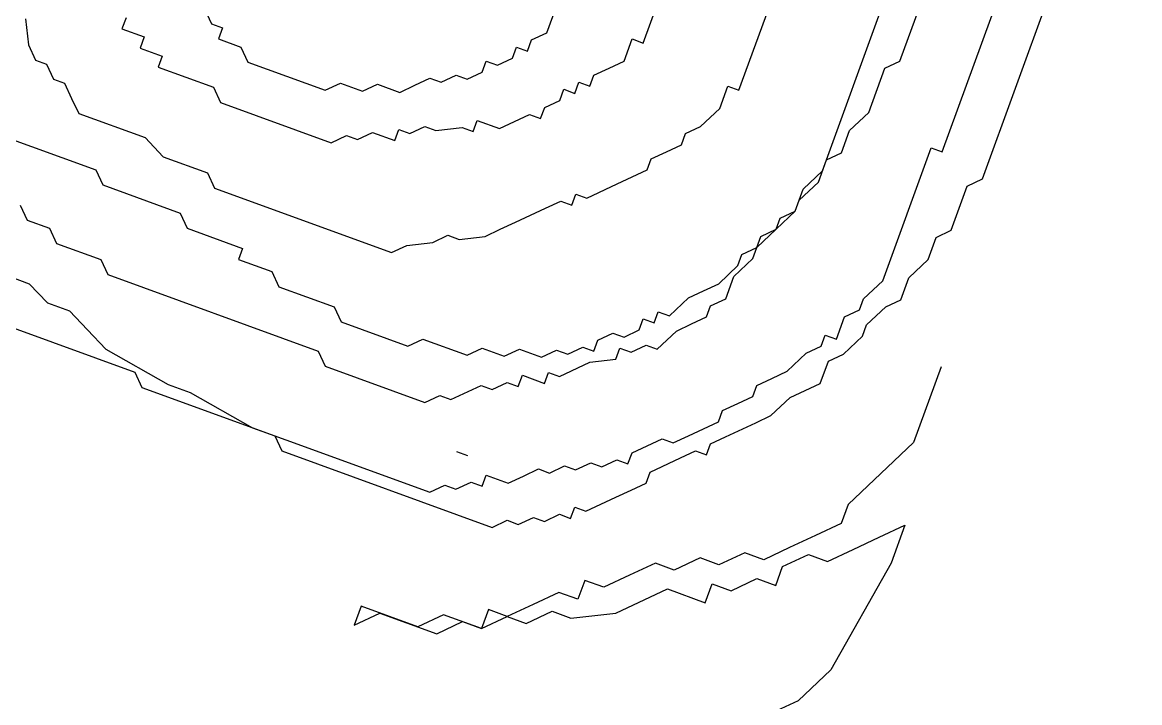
# Model space of a CAD drawing. Header units: inches. Extents: x -50945 to 250244, y -404780 to 18493.
# Drawn here: x 110218.4 to 110302.4, y -321419.3 to -321368.1 of the extents above; entities that cross this region are included whole.
import ezdxf

# ---------------------------------------------------------------- set-up
doc = ezdxf.new("R2010")
doc.units = ezdxf.units.IN
doc.header["$MEASUREMENT"] = 0
doc.linetypes.add('iGo户型优化31', pattern=[0.35, 0.25, -0.1])
doc.layers.add('iGo户型优化', color=7, linetype='Continuous')

# ---------------------------------------------------------------- blocks, each defined once
blk = doc.blocks.new('抖音iGo户型优化-0853')
at = {"layer": 'iGo户型优化', "color": 251, "ltscale": 100}
for p, q in [((-952.68, -204440.3), (-935.57, -204393.3)), ((-904.72, -204459.53), (-882.48, -204398.43)), ((-910.41, -204455.68), (-891.02, -204402.41)), ((-939.16, -204446.99), (-932.89, -204429.76)), ((-916.38, -204442.86), (-911.82, -204430.33)), ((-966.34, -204438.87), (-964.63, -204434.17)), ((-1014.74, -204435.45), (-1013.75, -204437.59)), ((-927.35, -204458.39), (-918.8, -204434.89)), ((-1040.08, -204436.88), (-1039.65, -204440.58)), ((-1025.84, -204436.73), (-1026.42, -204438.3)), ((-1013.75, -204437.59), (-1012.18, -204438.16)), ((-1026.42, -204438.3), (-1023.28, -204439.44)), ((-1012.18, -204438.16), (-1012.75, -204439.73)), ((-968.48, -204439.87), (-966.34, -204438.87)), ((-1039.65, -204440.58), (-1038.66, -204442.72)), ((-1023.28, -204439.44), (-1023.85, -204441.01)), ((-1012.75, -204439.73), (-1009.62, -204440.87)), ((-969.05, -204441.44), (-968.48, -204439.87)), ((-955.38, -204442.86), (-954.24, -204439.73)), ((-954.24, -204439.73), (-952.68, -204440.3)), ((-1023.85, -204441.01), (-1020.72, -204442.15)), ((-1020.72, -204442.15), (-1021.29, -204443.71)), ((-1009.62, -204440.87), (-1008.62, -204443)), ((-971.18, -204442.43), (-970.61, -204440.87)), ((-970.61, -204440.87), (-969.05, -204441.44)), ((-1038.66, -204442.72), (-1037.09, -204443.29)), ((-1037.09, -204443.29), (-1036.1, -204445.42)), ((-1021.29, -204443.71), (-1013.47, -204446.56)), ((-1008.62, -204443), (-997.66, -204446.99)), ((-975.46, -204444.43), (-974.89, -204442.86)), ((-974.89, -204442.86), (-973.32, -204443.43)), ((-973.32, -204443.43), (-971.18, -204442.43)), ((-959.66, -204444.86), (-957.52, -204443.86)), ((-957.52, -204443.86), (-955.38, -204442.86)), ((-920.8, -204450.13), (-918.52, -204443.86)), ((-918.52, -204443.86), (-916.38, -204442.86)), ((-1036.1, -204445.42), (-1034.53, -204445.99)), ((-985, -204446.28), (-982.86, -204445.28)), ((-982.86, -204445.28), (-981.29, -204445.85)), ((-981.29, -204445.85), (-979.16, -204444.86)), ((-979.16, -204444.86), (-977.59, -204445.43)), ((-977.59, -204445.43), (-975.46, -204444.43)), ((-960.23, -204446.42), (-959.66, -204444.86)), ((-1034.53, -204445.99), (-1033.54, -204448.13)), ((-1013.47, -204446.56), (-1012.47, -204448.7)), ((-997.66, -204446.99), (-995.53, -204445.99)), ((-995.53, -204445.99), (-992.4, -204447.13)), ((-992.4, -204447.13), (-990.26, -204446.14)), ((-990.26, -204446.14), (-987.13, -204447.28)), ((-987.13, -204447.28), (-985, -204446.28)), ((-964.5, -204448.42), (-963.93, -204446.85)), ((-963.93, -204446.85), (-962.36, -204447.42)), ((-962.36, -204447.42), (-961.79, -204445.85)), ((-961.79, -204445.85), (-960.23, -204446.42)), ((-941.86, -204449.56), (-940.72, -204446.42)), ((-940.72, -204446.42), (-939.16, -204446.99)), ((-1033.54, -204448.13), (-1032.54, -204450.27)), ((-966.63, -204449.41), (-964.5, -204448.42)), ((-1052.04, -204450.27), (-1030.13, -204458.24)), ((-1032.54, -204450.27), (-1023.15, -204453.68)), ((-1012.47, -204448.7), (-996.81, -204454.4)), ((-967.2, -204450.98), (-966.63, -204449.41)), ((-944.57, -204452.12), (-941.86, -204449.56)), ((-923.5, -204452.69), (-920.8, -204450.13)), ((-976.74, -204452.83), (-976.17, -204451.27)), ((-976.17, -204451.27), (-973.04, -204452.41)), ((-973.04, -204452.41), (-970.91, -204451.41)), ((-970.91, -204451.41), (-968.77, -204450.41)), ((-968.77, -204450.41), (-967.2, -204450.98)), ((-996.81, -204454.4), (-994.68, -204453.4)), ((-994.68, -204453.4), (-993.11, -204453.97)), ((-993.11, -204453.97), (-990.98, -204452.97)), ((-990.98, -204452.97), (-987.85, -204454.11)), ((-987.85, -204454.11), (-987.28, -204452.55)), ((-987.28, -204452.55), (-985.71, -204453.12)), ((-985.71, -204453.12), (-983.57, -204452.12)), ((-983.57, -204452.12), (-982.01, -204452.69)), ((-982.01, -204452.69), (-978.31, -204452.26)), ((-978.31, -204452.26), (-976.74, -204452.83)), ((-947.28, -204454.69), (-946.71, -204453.12)), ((-946.71, -204453.12), (-944.57, -204452.12)), ((-924.64, -204455.83), (-923.5, -204452.69)), ((-1023.15, -204453.68), (-1020.59, -204456.39)), ((-949.41, -204455.68), (-947.28, -204454.69)), ((-1020.59, -204456.39), (-1014.33, -204458.67)), ((-951.55, -204456.68), (-949.41, -204455.68)), ((-926.78, -204456.82), (-924.64, -204455.83)), ((-918.82, -204473.92), (-911.97, -204455.11)), ((-911.97, -204455.11), (-910.41, -204455.68)), ((-952.12, -204458.25), (-951.55, -204456.68)), ((-927.92, -204459.96), (-926.78, -204456.82)), ((-1030.13, -204458.24), (-1029.13, -204460.38)), ((-1014.33, -204458.67), (-1013.33, -204460.81)), ((-956.39, -204460.24), (-954.25, -204459.24)), ((-954.25, -204459.24), (-952.12, -204458.25)), ((-930.06, -204460.95), (-927.35, -204458.39)), ((-906.85, -204460.53), (-904.72, -204459.53)), ((-1029.13, -204460.38), (-1018.17, -204464.37)), ((-1013.33, -204460.81), (-988.28, -204469.92)), ((-960.66, -204462.23), (-956.39, -204460.24)), ((-931.2, -204464.09), (-930.06, -204460.95)), ((-930.63, -204462.52), (-927.92, -204459.96)), ((-909.13, -204466.79), (-906.85, -204460.53)), ((-966.5, -204463.66), (-964.36, -204462.66)), ((-964.36, -204462.66), (-962.8, -204463.23)), ((-962.8, -204463.23), (-962.23, -204461.66)), ((-962.23, -204461.66), (-960.66, -204462.23)), ((-931.2, -204464.09), (-930.63, -204462.52)), ((-1040.81, -204463.23), (-1039.81, -204465.36)), ((-1018.17, -204464.37), (-1017.18, -204466.5)), ((-970.77, -204465.65), (-966.5, -204463.66)), ((-933.9, -204466.65), (-931.2, -204464.09)), ((-933.33, -204465.08), (-931.2, -204464.09)), ((-1039.81, -204465.36), (-1036.68, -204466.5)), ((-972.91, -204466.65), (-970.77, -204465.65)), ((-933.9, -204466.65), (-933.33, -204465.08)), ((-1036.68, -204466.5), (-1035.68, -204468.64)), ((-1017.18, -204466.5), (-1009.35, -204469.35)), ((-982.44, -204468.5), (-980.31, -204467.5)), ((-980.31, -204467.5), (-978.74, -204468.07)), ((-978.74, -204468.07), (-975.04, -204467.65)), ((-975.04, -204467.65), (-972.91, -204466.65)), ((-937.18, -204470.78), (-936.04, -204467.65)), ((-936.61, -204469.21), (-933.9, -204466.65)), ((-936.04, -204467.65), (-933.9, -204466.65)), ((-911.27, -204467.79), (-909.13, -204466.79)), ((-1035.68, -204468.64), (-1029.42, -204470.92)), ((-988.28, -204469.92), (-986.15, -204468.93)), ((-986.15, -204468.93), (-982.44, -204468.5)), ((-938.74, -204470.21), (-936.61, -204469.21)), ((-912.41, -204470.92), (-911.27, -204467.79)), ((-1009.35, -204469.35), (-1009.92, -204470.92)), ((-939.88, -204473.34), (-937.18, -204470.78)), ((-939.31, -204471.78), (-938.74, -204470.21)), ((-1029.42, -204470.92), (-1028.43, -204473.06)), ((-1009.92, -204470.92), (-1005.22, -204472.63)), ((-942.02, -204474.34), (-939.31, -204471.78)), ((-915.12, -204473.49), (-912.41, -204470.92)), ((-1042.66, -204473.2), (-1039.53, -204474.34)), ((-1028.43, -204473.06), (-998.68, -204483.88)), ((-1005.22, -204472.63), (-1004.23, -204474.77)), ((-941.03, -204476.48), (-939.88, -204473.34)), ((-921.52, -204476.48), (-918.82, -204473.92)), ((-916.26, -204476.62), (-915.12, -204473.49)), ((-1039.53, -204474.34), (-1036.97, -204477.04)), ((-1004.23, -204474.77), (-996.4, -204477.62)), ((-946.29, -204476.34), (-944.16, -204475.34)), ((-944.16, -204475.34), (-942.02, -204474.34)), ((-1036.97, -204477.04), (-1033.84, -204478.18)), ((-949, -204478.9), (-946.29, -204476.34)), ((-943.16, -204477.48), (-941.03, -204476.48)), ((-922.09, -204478.05), (-921.52, -204476.48)), ((-918.39, -204477.62), (-916.26, -204476.62)), ((-1033.84, -204478.18), (-1031.28, -204480.89)), ((-996.4, -204477.62), (-995.41, -204479.75)), ((-951.13, -204479.9), (-950.56, -204478.33)), ((-950.56, -204478.33), (-949, -204478.9)), ((-943.73, -204479.04), (-943.16, -204477.48)), ((-924.23, -204479.04), (-922.09, -204478.05)), ((-921.1, -204480.18), (-918.39, -204477.62)), ((-995.41, -204479.75), (-986.01, -204483.17)), ((-953.27, -204480.89), (-952.7, -204479.33)), ((-952.7, -204479.33), (-951.13, -204479.9)), ((-948, -204481.04), (-945.87, -204480.04)), ((-945.87, -204480.04), (-943.73, -204479.04)), ((-925.37, -204482.18), (-924.23, -204479.04)), ((-921.67, -204481.75), (-921.1, -204480.18)), ((-1041.81, -204480.6), (-1024.59, -204486.87)), ((-1031.28, -204480.89), (-1028.72, -204483.6)), ((-959.11, -204482.32), (-956.97, -204481.32)), ((-956.97, -204481.32), (-955.41, -204481.89)), ((-955.41, -204481.89), (-953.27, -204480.89)), ((-950.71, -204483.6), (-948, -204481.04)), ((-927.51, -204483.17), (-926.94, -204481.61)), ((-926.94, -204481.61), (-925.37, -204482.18)), ((-924.37, -204484.31), (-921.67, -204481.75)), ((-986.01, -204483.17), (-983.88, -204482.17)), ((-983.88, -204482.17), (-977.61, -204484.45)), ((-977.61, -204484.45), (-975.48, -204483.46)), ((-975.48, -204483.46), (-972.35, -204484.6)), ((-963.38, -204484.31), (-961.24, -204483.31)), ((-961.24, -204483.31), (-959.68, -204483.88)), ((-959.68, -204483.88), (-959.11, -204482.32)), ((-956.55, -204485.02), (-955.98, -204483.46)), ((-955.98, -204483.46), (-954.41, -204484.03)), ((-954.41, -204484.03), (-952.27, -204483.03)), ((-952.27, -204483.03), (-950.71, -204483.6)), ((-929.64, -204484.17), (-927.51, -204483.17)), ((-1028.72, -204483.6), (-1019.89, -204488.58)), ((-998.68, -204483.88), (-997.69, -204486.02)), ((-972.35, -204484.6), (-970.21, -204483.6)), ((-970.21, -204483.6), (-967.08, -204484.74)), ((-967.08, -204484.74), (-964.94, -204483.74)), ((-964.94, -204483.74), (-963.38, -204484.31)), ((-960.25, -204485.45), (-956.55, -204485.02)), ((-932.35, -204486.73), (-929.64, -204484.17)), ((-926.51, -204485.31), (-924.37, -204484.31)), ((-997.69, -204486.02), (-983.6, -204491.15)), ((-964.52, -204487.45), (-960.25, -204485.45)), ((-927.65, -204488.44), (-926.51, -204485.31)), ((-910.57, -204486.1), (-914.46, -204496.82)), ((-1024.59, -204486.87), (-1023.6, -204489.01)), ((-970.36, -204488.87), (-969.79, -204487.3)), ((-969.79, -204487.3), (-966.65, -204488.44)), ((-966.65, -204488.44), (-966.08, -204486.88)), ((-966.08, -204486.88), (-964.52, -204487.45)), ((-936.62, -204488.73), (-934.48, -204487.73)), ((-934.48, -204487.73), (-932.35, -204486.73)), ((-1023.6, -204489.01), (-982.89, -204503.82)), ((-1019.89, -204488.58), (-1016.76, -204489.72)), ((-1016.76, -204489.72), (-1007.94, -204494.71)), ((-979.89, -204490.72), (-975.62, -204488.73)), ((-975.62, -204488.73), (-974.06, -204489.3)), ((-974.06, -204489.3), (-971.92, -204488.3)), ((-971.92, -204488.3), (-970.36, -204488.87)), ((-937.19, -204490.29), (-936.62, -204488.73)), ((-931.92, -204490.44), (-929.79, -204489.44)), ((-929.79, -204489.44), (-927.65, -204488.44)), ((-983.6, -204491.15), (-981.46, -204490.15)), ((-981.46, -204490.15), (-979.89, -204490.72)), ((-941.46, -204492.29), (-939.32, -204491.29)), ((-939.32, -204491.29), (-937.19, -204490.29)), ((-934.63, -204493), (-931.92, -204490.44)), ((-942.03, -204493.86), (-941.46, -204492.29)), ((-944.17, -204494.85), (-942.03, -204493.86)), ((-941.04, -204495.99), (-936.76, -204494)), ((-936.76, -204494), (-934.63, -204493)), ((-1007.94, -204494.71), (-1004.81, -204495.85)), ((-1004.81, -204495.85), (-1003.81, -204497.98)), ((-948.44, -204496.85), (-946.3, -204495.85)), ((-946.3, -204495.85), (-944.17, -204494.85)), ((-943.17, -204496.99), (-941.04, -204495.99)), ((-954.28, -204498.27), (-952.14, -204497.27)), ((-952.14, -204497.27), (-950, -204496.28)), ((-950, -204496.28), (-948.44, -204496.85)), ((-943.74, -204498.56), (-943.17, -204496.99)), ((-914.46, -204496.82), (-919.09, -204501.2)), ((-1003.81, -204497.98), (-974.07, -204508.81)), ((-977.48, -204498.7), (-979.04, -204498.13)), ((-954.85, -204499.84), (-954.28, -204498.27)), ((-951.71, -204500.98), (-947.44, -204498.98)), ((-947.44, -204498.98), (-945.31, -204497.99)), ((-945.31, -204497.99), (-943.74, -204498.56)), ((-969.65, -204501.55), (-967.52, -204500.55)), ((-967.52, -204500.55), (-965.95, -204501.12)), ((-965.95, -204501.12), (-963.81, -204500.12)), ((-963.81, -204500.12), (-962.25, -204500.69)), ((-962.25, -204500.69), (-960.11, -204499.69)), ((-960.11, -204499.69), (-958.55, -204500.26)), ((-958.55, -204500.26), (-956.41, -204499.27)), ((-956.41, -204499.27), (-954.85, -204499.84)), ((-979.19, -204503.4), (-977.05, -204502.4)), ((-977.05, -204502.4), (-975.49, -204502.97)), ((-975.49, -204502.97), (-974.92, -204501.4)), ((-974.92, -204501.4), (-971.79, -204502.54)), ((-971.79, -204502.54), (-969.65, -204501.55)), ((-952.29, -204502.54), (-951.71, -204500.98)), ((-919.09, -204501.2), (-923.72, -204505.59)), ((-982.89, -204503.82), (-980.76, -204502.83)), ((-980.76, -204502.83), (-979.19, -204503.4)), ((-956.56, -204504.54), (-954.42, -204503.54)), ((-954.42, -204503.54), (-952.29, -204502.54)), ((-960.83, -204506.53), (-958.69, -204505.53)), ((-958.69, -204505.53), (-956.56, -204504.54)), ((-966.67, -204507.96), (-964.53, -204506.96)), ((-964.53, -204506.96), (-962.96, -204507.53)), ((-962.96, -204507.53), (-962.39, -204505.96)), ((-962.39, -204505.96), (-960.83, -204506.53)), ((-923.72, -204505.59), (-924.69, -204508.27)), ((-974.07, -204508.81), (-971.93, -204507.81)), ((-971.93, -204507.81), (-970.37, -204508.38)), ((-970.37, -204508.38), (-968.23, -204507.39)), ((-968.23, -204507.39), (-966.67, -204507.96)), ((-924.69, -204508.27), (-928.34, -204509.97)), ((-919.34, -204510.21), (-915.69, -204508.51)), ((-915.69, -204508.51), (-917.64, -204513.87)), ((-928.34, -204509.97), (-932, -204511.67)), ((-922.99, -204511.92), (-919.34, -204510.21)), ((-932, -204511.67), (-935.65, -204513.38)), ((-944.65, -204513.13), (-948.3, -204514.84)), ((-941.98, -204514.11), (-944.65, -204513.13)), ((-938.32, -204512.4), (-941.98, -204514.11)), ((-935.65, -204513.38), (-938.32, -204512.4)), ((-932.97, -204514.35), (-929.32, -204512.65)), ((-929.32, -204512.65), (-926.64, -204513.62)), ((-926.64, -204513.62), (-922.99, -204511.92)), ((-950.98, -204513.87), (-954.63, -204515.57)), ((-948.3, -204514.84), (-950.98, -204513.87)), ((-933.95, -204517.03), (-932.97, -204514.35)), ((-917.64, -204513.87), (-926.16, -204528.96)), ((-960.96, -204516.3), (-961.94, -204518.98)), ((-958.28, -204517.27), (-960.96, -204516.3)), ((-954.63, -204515.57), (-958.28, -204517.27)), ((-940.27, -204517.76), (-936.62, -204516.06)), ((-936.62, -204516.06), (-933.95, -204517.03)), ((-964.61, -204518), (-968.26, -204519.71)), ((-961.94, -204518.98), (-964.61, -204518)), ((-956.58, -204520.93), (-949.28, -204517.52)), ((-949.28, -204517.52), (-943.93, -204519.47)), ((-943.93, -204519.47), (-942.95, -204516.79)), ((-942.95, -204516.79), (-940.27, -204517.76)), ((-968.26, -204519.71), (-971.92, -204521.41)), ((-992.6, -204519.95), (-993.58, -204522.63)), ((-993.58, -204522.63), (-989.93, -204520.93)), ((-984.57, -204522.87), (-992.6, -204519.95)), ((-989.93, -204520.93), (-981.9, -204523.85)), ((-980.92, -204521.17), (-984.57, -204522.87)), ((-975.57, -204523.12), (-980.92, -204521.17)), ((-974.59, -204520.44), (-975.57, -204523.12)), ((-971.92, -204521.41), (-974.59, -204520.44)), ((-969.24, -204522.39), (-965.59, -204520.68)), ((-965.59, -204520.68), (-962.91, -204521.66)), ((-962.91, -204521.66), (-956.58, -204520.93)), ((-981.9, -204523.85), (-978.24, -204522.14)), ((-978.24, -204522.14), (-975.57, -204523.12)), ((-975.57, -204523.12), (-971.92, -204521.41)), ((-971.92, -204521.41), (-969.24, -204522.39)), ((-926.16, -204528.96), (-930.79, -204533.35)), ((-930.79, -204533.35), (-934.44, -204535.05))]:
    blk.add_line(p, q, dxfattribs=at)

msp = doc.modelspace()

# ---------------------------------------------------------------- block references
at = {"color": 7, "linetype": 'iGo户型优化31', "xscale": 0.5317064318048343, "yscale": 0.5317064318048343, "zscale": 0.5317064318048343}
msp.add_blockref('抖音iGo户型优化-0853', (110771.624, -212667.468), dxfattribs=at)

doc.saveas('drawing.dxf')
